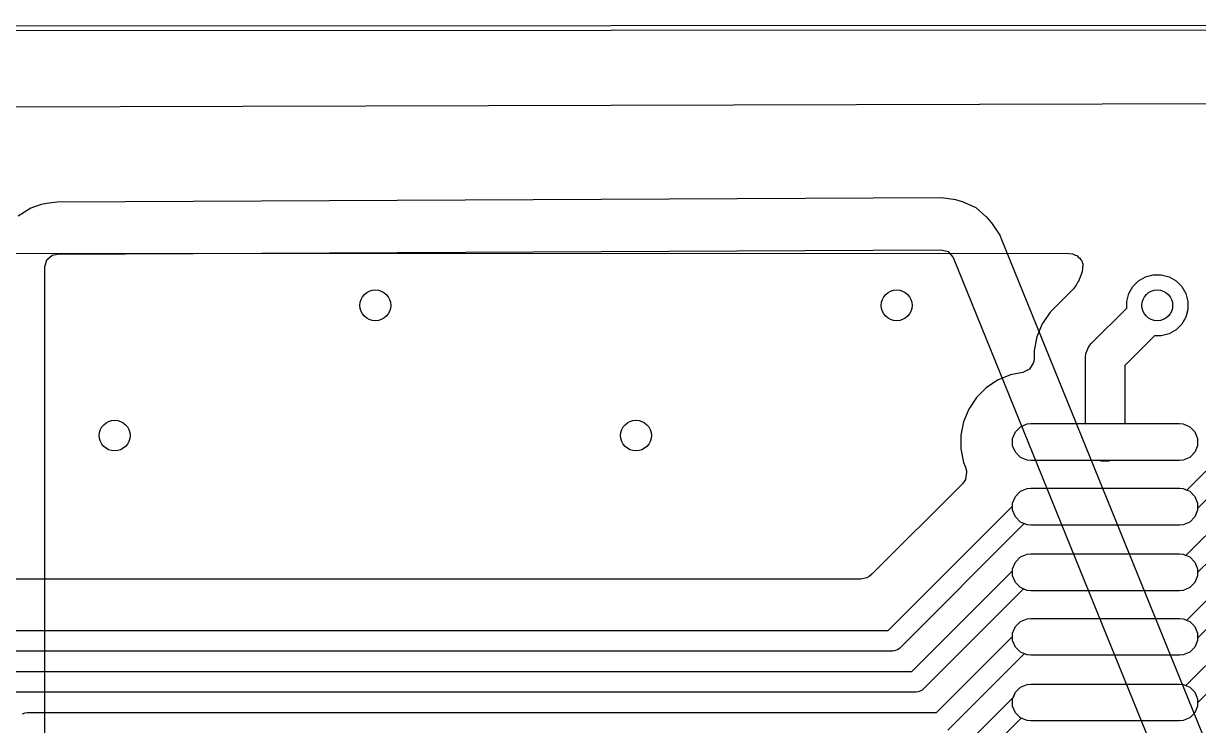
# Model space of a CAD drawing. Header units: millimetres. Extents: x 87.1 to 142.6, y -85.7 to -60.8.
# Drawn here: x 93.09 to 104.54, y -67.6 to -60.75 of the extents above; entities that cross this region are included whole.
import ezdxf

# ---------------------------------------------------------------- set-up
doc = ezdxf.new("R2010")
doc.units = ezdxf.units.MM
for name, color, linetype, true_color in [('B.Cu', 153, 'CONTINUOUS', 0x4d7fc4), ('Edge.Cuts', 254, 'CONTINUOUS', 0xd0d2cd), ('F.Cu', 13, 'CONTINUOUS', 0xc83434), ('F.Mask', 201, 'CONTINUOUS', 0xd864ff), ('F.Paste', 253, 'CONTINUOUS', 0xb4a09a)]:
    doc.layers.add(name, color=color, linetype=linetype, true_color=true_color)

msp = doc.modelspace()

# ---------------------------------------------------------------- linework, layer by layer
at = {"layer": 'B.Cu', "linetype": 'CONTINUOUS'}
for p, q in [((87.825483, -61.578617), (110.069002, -61.514265)), ((93.303503, -62.508176), (93.263812, -62.516913)), ((93.314706, -62.50571), (93.303503, -62.508176)), ((93.314709, -62.505709), (93.314706, -62.50571)), ((93.314713, -62.505709), (93.314709, -62.505709)), ((93.420881, -62.493895), (93.314713, -62.505709)), ((93.420889, -62.493894), (93.420881, -62.493895)), ((102.033052, -62.451275), (93.420889, -62.493894)), ((102.033059, -62.451276), (102.033052, -62.451275)), ((102.033061, -62.451276), (102.033059, -62.451276)), ((102.175575, -62.471047), (102.033061, -62.451276)), ((102.205617, -62.479706), (102.175575, -62.471047)), ((102.242709, -62.490398), (102.205617, -62.479706)), ((102.242718, -62.490402), (102.242709, -62.490398)), ((102.373881, -62.549518), (102.242718, -62.490402)), ((93.162493, -62.550775), (93.041462, -62.628557)), ((93.263812, -62.516913), (93.162493, -62.550775)), ((102.469672, -62.631695), (102.373881, -62.549518)), ((102.477231, -62.636513), (102.469672, -62.631695)), ((102.483085, -62.643202), (102.477231, -62.636513)), ((102.483086, -62.643202), (102.483085, -62.643202)), ((102.529102, -62.695779), (102.483086, -62.643202)), ((102.607488, -62.816433), (102.529102, -62.695779)), ((102.607489, -62.816435), (102.607488, -62.816433)), ((102.60749, -62.816437), (102.607489, -62.816435)), ((102.608682, -62.819097), (102.60749, -62.816437)), ((102.612441, -62.827484), (102.608682, -62.819097)), ((102.614811, -62.832946), (102.612441, -62.827484)), ((102.616375, -62.836674), (102.614811, -62.832946)), ((102.619506, -62.844131), (102.616375, -62.836674)), ((103.616743, -65.302775), (102.619506, -62.844131)), ((93.423384, -62.999389), (102.035563, -62.95677)), ((102.035563, -62.95677), (102.102698, -62.976122)), ((93.3, -63.123387), (93.319685, -63.056348)), ((93.319685, -63.056348), (93.372489, -63.010593)), ((93.372489, -63.010593), (93.423384, -62.999389)), ((102.102698, -62.976122), (102.148714, -63.028699)), ((102.148714, -63.028699), (102.151084, -63.034161)), ((102.151084, -63.034161), (103.522576, -66.415515)), ((93.3, -68.476), (93.3, -63.123387)), ((105.036701, -68.803621), (103.616743, -65.302775)), ((103.522576, -66.415515), (104.726724, -69.384287))]:
    msp.add_line(p, q, dxfattribs=at)
at = {"layer": 'B.Cu'}
for centre in [(96.52, -63.5), (101.6, -63.5), (104.14, -63.5), (93.98, -64.77), (99.06, -64.77)]:
    msp.add_circle(centre, 0.15, dxfattribs=at)
at = {"layer": 'Edge.Cuts', "linetype": 'CONTINUOUS'}
for p, q in [((88.172342, -60.774331), (141.57597, -60.750447)), ((141.575993, -60.800447), (88.172364, -60.824331))]:
    msp.add_line(p, q, dxfattribs=at)
at = {"layer": 'F.Cu', "linetype": 'CONTINUOUS'}
for p, q in [((104.429595, -65.302482), (106.852789, -62.879289)), ((91.43667, -62.99094), (103.279817, -62.99387)), ((103.279817, -62.99387), (103.314741, -62.9989)), ((103.314741, -62.9989), (103.328219, -63.002861)), ((103.328219, -63.002861), (103.340773, -63.010933)), ((103.340773, -63.010933), (103.355278, -63.014456)), ((103.355278, -63.014456), (103.369566, -63.029447)), ((103.369566, -63.029447), (103.386986, -63.040649)), ((103.386986, -63.040649), (103.393988, -63.055072)), ((103.393988, -63.055072), (103.403482, -63.065034)), ((103.403482, -63.065034), (103.415018, -63.09839)), ((106.964922, -63.05), (104.533541, -65.481381)), ((103.408677, -63.173757), (103.367934, -63.272126)), ((103.409222, -63.17242), (103.408677, -63.173757)), ((103.41588, -63.102868), (103.409222, -63.17242)), ((103.415018, -63.09839), (103.41588, -63.102868)), ((104.025195, -63.222836), (104.100842, -63.202567)), ((104.100842, -63.202567), (104.179158, -63.202567)), ((104.179158, -63.202567), (104.254805, -63.222836)), ((103.347455, -63.307342), (103.325296, -63.33748)), ((103.349818, -63.30283), (103.347455, -63.307342)), ((103.349825, -63.30282), (103.349818, -63.30283)), ((103.350727, -63.301674), (103.349825, -63.30282)), ((103.351396, -63.300393), (103.350727, -63.301674)), ((103.352926, -63.298031), (103.351396, -63.300393)), ((103.366487, -63.271526), (103.352705, -63.297888)), ((103.352705, -63.297888), (103.352926, -63.298031)), ((103.367934, -63.272126), (103.366487, -63.271526)), ((103.862836, -63.385195), (103.901994, -63.317372)), ((103.901994, -63.317372), (103.957372, -63.261994)), ((103.957372, -63.261994), (104.025195, -63.222836)), ((104.254805, -63.222836), (104.322628, -63.261994)), ((104.322628, -63.261994), (104.378006, -63.317372)), ((104.378006, -63.317372), (104.417164, -63.385195)), ((103.325296, -63.33748), (103.095267, -63.567509)), ((103.842567, -63.460842), (103.862836, -63.385195)), ((104.417164, -63.385195), (104.437433, -63.460842)), ((103.497296, -63.873296), (103.842567, -63.528025)), ((103.842567, -63.528025), (103.842567, -63.460842)), ((104.437433, -63.539158), (104.417164, -63.614805)), ((104.41957, -65.93833), (106.878612, -63.47929)), ((104.437433, -63.460842), (104.437433, -63.539158)), ((103.035801, -63.656508), (103.028181, -63.667912)), ((103.095261, -63.567518), (103.035801, -63.656508)), ((103.095262, -63.567515), (103.095261, -63.567518)), ((103.095267, -63.567509), (103.095262, -63.567515)), ((104.417164, -63.614805), (104.378006, -63.682628)), ((106.990744, -63.65), (104.533541, -66.107203)), ((103.019635, -63.680705), (102.967557, -63.806435)), ((103.019642, -63.68069), (103.019635, -63.680705)), ((103.019644, -63.680687), (103.019642, -63.68069)), ((103.019657, -63.680666), (103.019644, -63.680687)), ((103.028176, -63.667919), (103.019657, -63.680666)), ((103.028181, -63.667912), (103.028176, -63.667919)), ((104.322628, -63.738006), (104.254805, -63.777164)), ((104.378006, -63.682628), (104.322628, -63.738006)), ((102.967551, -63.806452), (102.941, -63.939936)), ((102.967557, -63.806435), (102.967551, -63.806452)), ((103.473605, -63.902164), (103.497296, -63.873296)), ((104.111974, -63.797433), (103.8225, -64.086907)), ((104.179158, -63.797433), (104.111974, -63.797433)), ((104.254805, -63.777164), (104.179158, -63.797433)), ((104.426641, -66.571259), (107.115113, -63.882789)), ((102.941, -63.939936), (102.941, -64.013311)), ((103.4415, -64.008), (103.44516, -63.970835)), ((103.44516, -63.970835), (103.473605, -63.902164)), ((102.93157, -64.063253), (102.893808, -64.122013)), ((102.935975, -64.048255), (102.93157, -64.063253)), ((102.941, -64.01332), (102.935975, -64.048255)), ((102.941, -64.013311), (102.940999, -64.013317)), ((102.940999, -64.013317), (102.941, -64.01332)), ((103.4415, -64.6535), (103.4415, -64.008)), ((103.8225, -64.086907), (103.8225, -64.6535)), ((107.227244, -64.0535), (104.533541, -66.747203)), ((102.584652, -64.230453), (102.473199, -64.304924)), ((102.584668, -64.230443), (102.584652, -64.230453)), ((102.584673, -64.230441), (102.584668, -64.230443)), ((102.708504, -64.17915), (102.584673, -64.230441)), ((102.708513, -64.179147), (102.708504, -64.17915)), ((102.708518, -64.179146), (102.708513, -64.179147)), ((102.831235, -64.154737), (102.708518, -64.179146)), ((102.888257, -64.126824), (102.831235, -64.154737)), ((102.893808, -64.122013), (102.888257, -64.126824)), ((102.473199, -64.304924), (102.378424, -64.399699)), ((104.41957, -67.20833), (107.345112, -64.282789)), ((102.378424, -64.399699), (102.303953, -64.511152)), ((107.457245, -64.4535), (104.533541, -67.377204)), ((102.303941, -64.511173), (102.25265, -64.635004)), ((102.303943, -64.511168), (102.303941, -64.511173)), ((102.303953, -64.511152), (102.303943, -64.511168)), ((102.252648, -64.635011), (102.2265, -64.766473)), ((102.25265, -64.635004), (102.252648, -64.635011)), ((102.757335, -64.733497), (102.806997, -64.683835)), ((102.806997, -64.683835), (102.871884, -64.656959)), ((102.871884, -64.656959), (102.907, -64.6535)), ((102.907, -64.6535), (103.4415, -64.6535)), ((103.8225, -64.6535), (104.357, -64.6535)), ((104.357, -64.6535), (104.392116, -64.656959)), ((104.392116, -64.656959), (104.457003, -64.683835)), ((104.457003, -64.683835), (104.506665, -64.733497)), ((102.2265, -64.766473), (102.2265, -64.900531)), ((102.730459, -64.798384), (102.757335, -64.733497)), ((102.730459, -64.868616), (102.730459, -64.798384)), ((104.506665, -64.733497), (104.533541, -64.798384)), ((104.533541, -64.798384), (104.533541, -64.868616)), ((102.2265, -64.900531), (102.252647, -65.031985)), ((102.757335, -64.933503), (102.730459, -64.868616)), ((104.533541, -64.868616), (104.506665, -64.933503)), ((102.252647, -65.031985), (102.252649, -65.03199)), ((102.252649, -65.03199), (102.252654, -65.032007)), ((102.252654, -65.032007), (102.252655, -65.032009)), ((102.252655, -65.032009), (102.27205, -65.078835)), ((102.806997, -64.983165), (102.757335, -64.933503)), ((102.871884, -65.010041), (102.806997, -64.983165)), ((102.907, -65.0135), (102.871884, -65.010041)), ((103.578322, -65.0135), (102.907, -65.0135)), ((103.594835, -65.02034), (103.578322, -65.0135)), ((103.669165, -65.02034), (103.594835, -65.02034)), ((103.685678, -65.0135), (103.669165, -65.02034)), ((104.357, -65.0135), (103.685678, -65.0135)), ((104.392116, -65.010041), (104.357, -65.0135)), ((104.457003, -64.983165), (104.392116, -65.010041)), ((104.506665, -64.933503), (104.457003, -64.983165)), ((102.282452, -65.128574), (102.270048, -65.197334)), ((102.27205, -65.078835), (102.272052, -65.078837)), ((102.272052, -65.078837), (102.280781, -65.113035)), ((102.280781, -65.113035), (102.282452, -65.128574)), ((102.240748, -65.241691), (101.359545, -66.122896)), ((102.26395, -65.209515), (102.240748, -65.241691)), ((102.270046, -65.197337), (102.26395, -65.209515)), ((102.270048, -65.197334), (102.270046, -65.197337)), ((102.730459, -65.428384), (102.757335, -65.363497)), ((102.757335, -65.363497), (102.806997, -65.313835)), ((102.806997, -65.313835), (102.871884, -65.286959)), ((102.871884, -65.286959), (102.907, -65.2835)), ((102.907, -65.2835), (104.357, -65.2835)), ((104.357, -65.2835), (104.392116, -65.286959)), ((104.392116, -65.286959), (104.429595, -65.302482)), ((101.517932, -66.672323), (102.730459, -65.459796)), ((102.730459, -65.459796), (102.730459, -65.428384)), ((104.533541, -65.481381), (104.533541, -65.498616)), ((104.506665, -65.563503), (104.457003, -65.613165)), ((104.533541, -65.498616), (104.506665, -65.563503)), ((102.844429, -65.628669), (101.630065, -66.843034)), ((102.871884, -65.640041), (102.844429, -65.628669)), ((102.907, -65.6435), (102.871884, -65.640041)), ((104.357, -65.6435), (102.907, -65.6435)), ((104.392116, -65.640041), (104.357, -65.6435)), ((104.457003, -65.613165), (104.392116, -65.640041)), ((102.806997, -65.953835), (102.871884, -65.926959)), ((102.871884, -65.926959), (102.907, -65.9235)), ((102.907, -65.9235), (104.357, -65.9235)), ((104.357, -65.9235), (104.392116, -65.926959)), ((104.392116, -65.926959), (104.41957, -65.93833)), ((102.730459, -66.068384), (102.757335, -66.003497)), ((102.757335, -66.003497), (102.806997, -65.953835)), ((101.248776, -66.171823), (92.71725, -66.171823)), ((101.308206, -66.156653), (101.248776, -66.171823)), ((101.331294, -66.144045), (101.308206, -66.156653)), ((101.359545, -66.122896), (101.331294, -66.144045)), ((101.747932, -67.072323), (102.730459, -66.089796)), ((102.730459, -66.089796), (102.730459, -66.068384)), ((104.533541, -66.138616), (104.506665, -66.203503)), ((104.533541, -66.107203), (104.533541, -66.138616)), ((102.837358, -66.26574), (101.860065, -67.243034)), ((102.871884, -66.280041), (102.837358, -66.26574)), ((102.907, -66.2835), (102.871884, -66.280041)), ((104.357, -66.2835), (102.907, -66.2835)), ((104.392116, -66.280041), (104.357, -66.2835)), ((104.457003, -66.253165), (104.392116, -66.280041)), ((104.506665, -66.203503), (104.457003, -66.253165)), ((102.730459, -66.698384), (102.757335, -66.633497)), ((102.757335, -66.633497), (102.806997, -66.583835)), ((102.806997, -66.583835), (102.871884, -66.556959)), ((102.871884, -66.556959), (102.907, -66.5535)), ((102.907, -66.5535), (104.357, -66.5535)), ((104.357, -66.5535), (104.392116, -66.556959)), ((104.392116, -66.556959), (104.426641, -66.571259)), ((92.796307, -66.672323), (101.517932, -66.672323)), ((101.987932, -67.472323), (102.730459, -66.729796)), ((102.730459, -66.729796), (102.730459, -66.698384)), ((104.533541, -66.747203), (104.533541, -66.768616)), ((101.614911, -66.85547), (101.578863, -66.870402)), ((101.630065, -66.843034), (101.614911, -66.85547)), ((104.506665, -66.833503), (104.457003, -66.883165)), ((104.533541, -66.768616), (104.506665, -66.833503)), ((101.559354, -66.872323), (92.837728, -66.872323)), ((101.578863, -66.870402), (101.559354, -66.872323)), ((102.844429, -66.898669), (102.100065, -67.643034)), ((102.871884, -66.910041), (102.844429, -66.898669)), ((102.907, -66.9135), (102.871884, -66.910041)), ((104.357, -66.9135), (102.907, -66.9135)), ((104.392116, -66.910041), (104.357, -66.9135)), ((104.457003, -66.883165), (104.392116, -66.910041)), ((92.961992, -67.072323), (101.747932, -67.072323)), ((102.806997, -67.223835), (102.871884, -67.196959)), ((102.871884, -67.196959), (102.907, -67.1935)), ((102.907, -67.1935), (104.357, -67.1935)), ((104.357, -67.1935), (104.392116, -67.196959)), ((104.392116, -67.196959), (104.41957, -67.20833)), ((101.789354, -67.272323), (93.003413, -67.272323)), ((101.808863, -67.270402), (101.789354, -67.272323)), ((101.844911, -67.25547), (101.808863, -67.270402)), ((101.860065, -67.243034), (101.844911, -67.25547)), ((102.158578, -67.9), (102.737716, -67.320861)), ((102.737716, -67.320861), (102.757335, -67.273497)), ((102.757335, -67.273497), (102.806997, -67.223835)), ((104.533541, -67.408616), (104.506665, -67.473503)), ((104.533541, -67.377204), (104.533541, -67.408616)), ((93.082677, -67.484802), (93.108168, -67.474244)), ((93.108168, -67.474244), (93.127677, -67.472323)), ((93.127677, -67.472323), (101.987932, -67.472323)), ((102.814959, -67.526462), (102.270711, -68.070711)), ((102.871884, -67.550041), (102.814959, -67.526462)), ((102.907, -67.5535), (102.871884, -67.550041)), ((104.357, -67.5535), (102.907, -67.5535)), ((104.392116, -67.550041), (104.357, -67.5535)), ((104.457003, -67.523165), (104.392116, -67.550041)), ((104.506665, -67.473503), (104.457003, -67.523165))]:
    msp.add_line(p, q, dxfattribs=at)
at = {"layer": 'F.Cu'}
for centre in [(96.52, -63.5), (101.6, -63.5), (104.14, -63.5), (93.98, -64.77), (99.06, -64.77)]:
    msp.add_circle(centre, 0.15, dxfattribs=at)
at = {"layer": 'F.Mask', "linetype": 'CONTINUOUS'}
for p, q in [((102.757335, -64.733497), (102.806997, -64.683835)), ((102.806997, -64.683835), (102.871884, -64.656959)), ((102.871884, -64.656959), (102.907, -64.6535)), ((102.907, -64.6535), (104.357, -64.6535)), ((104.357, -64.6535), (104.392116, -64.656959)), ((104.392116, -64.656959), (104.457003, -64.683835)), ((104.457003, -64.683835), (104.506665, -64.733497)), ((102.730459, -64.798384), (102.757335, -64.733497)), ((102.730459, -64.868616), (102.730459, -64.798384)), ((104.506665, -64.733497), (104.533541, -64.798384)), ((104.533541, -64.798384), (104.533541, -64.868616)), ((102.757335, -64.933503), (102.730459, -64.868616)), ((104.533541, -64.868616), (104.506665, -64.933503)), ((102.806997, -64.983165), (102.757335, -64.933503)), ((102.871884, -65.010041), (102.806997, -64.983165)), ((102.907, -65.0135), (102.871884, -65.010041)), ((104.357, -65.0135), (102.907, -65.0135)), ((104.392116, -65.010041), (104.357, -65.0135)), ((104.457003, -64.983165), (104.392116, -65.010041)), ((104.506665, -64.933503), (104.457003, -64.983165)), ((102.730459, -65.428384), (102.757335, -65.363497)), ((102.757335, -65.363497), (102.806997, -65.313835)), ((102.806997, -65.313835), (102.871884, -65.286959)), ((102.871884, -65.286959), (102.907, -65.2835)), ((102.907, -65.2835), (104.357, -65.2835)), ((104.357, -65.2835), (104.392116, -65.286959)), ((104.392116, -65.286959), (104.457003, -65.313835)), ((104.457003, -65.313835), (104.506665, -65.363497)), ((104.506665, -65.363497), (104.533541, -65.428384)), ((102.730459, -65.498616), (102.730459, -65.428384)), ((104.533541, -65.428384), (104.533541, -65.498616)), ((102.757335, -65.563503), (102.730459, -65.498616)), ((102.806997, -65.613165), (102.757335, -65.563503)), ((104.506665, -65.563503), (104.457003, -65.613165)), ((104.533541, -65.498616), (104.506665, -65.563503)), ((102.871884, -65.640041), (102.806997, -65.613165)), ((102.907, -65.6435), (102.871884, -65.640041)), ((104.357, -65.6435), (102.907, -65.6435)), ((104.392116, -65.640041), (104.357, -65.6435)), ((104.457003, -65.613165), (104.392116, -65.640041)), ((102.806997, -65.953835), (102.871884, -65.926959)), ((102.871884, -65.926959), (102.907, -65.9235)), ((102.907, -65.9235), (104.357, -65.9235)), ((104.357, -65.9235), (104.392116, -65.926959)), ((104.392116, -65.926959), (104.457003, -65.953835)), ((102.730459, -66.068384), (102.757335, -66.003497)), ((102.757335, -66.003497), (102.806997, -65.953835)), ((104.457003, -65.953835), (104.506665, -66.003497)), ((104.506665, -66.003497), (104.533541, -66.068384)), ((102.730459, -66.138616), (102.730459, -66.068384)), ((102.757335, -66.203503), (102.730459, -66.138616)), ((104.533541, -66.138616), (104.506665, -66.203503)), ((104.533541, -66.068384), (104.533541, -66.138616)), ((102.806997, -66.253165), (102.757335, -66.203503)), ((102.871884, -66.280041), (102.806997, -66.253165)), ((102.907, -66.2835), (102.871884, -66.280041)), ((104.357, -66.2835), (102.907, -66.2835)), ((104.392116, -66.280041), (104.357, -66.2835)), ((104.457003, -66.253165), (104.392116, -66.280041)), ((104.506665, -66.203503), (104.457003, -66.253165)), ((102.730459, -66.698384), (102.757335, -66.633497)), ((102.757335, -66.633497), (102.806997, -66.583835)), ((102.806997, -66.583835), (102.871884, -66.556959)), ((102.871884, -66.556959), (102.907, -66.5535)), ((102.907, -66.5535), (104.357, -66.5535)), ((104.357, -66.5535), (104.392116, -66.556959)), ((104.392116, -66.556959), (104.457003, -66.583835)), ((104.457003, -66.583835), (104.506665, -66.633497)), ((104.506665, -66.633497), (104.533541, -66.698384)), ((102.730459, -66.768616), (102.730459, -66.698384)), ((104.533541, -66.698384), (104.533541, -66.768616)), ((102.757335, -66.833503), (102.730459, -66.768616)), ((102.806997, -66.883165), (102.757335, -66.833503)), ((104.506665, -66.833503), (104.457003, -66.883165)), ((104.533541, -66.768616), (104.506665, -66.833503)), ((102.871884, -66.910041), (102.806997, -66.883165)), ((102.907, -66.9135), (102.871884, -66.910041)), ((104.357, -66.9135), (102.907, -66.9135)), ((104.392116, -66.910041), (104.357, -66.9135)), ((104.457003, -66.883165), (104.392116, -66.910041)), ((102.806997, -67.223835), (102.871884, -67.196959)), ((102.871884, -67.196959), (102.907, -67.1935)), ((102.907, -67.1935), (104.357, -67.1935)), ((104.357, -67.1935), (104.392116, -67.196959)), ((104.392116, -67.196959), (104.457003, -67.223835)), ((102.730459, -67.338384), (102.757335, -67.273497)), ((102.757335, -67.273497), (102.806997, -67.223835)), ((104.457003, -67.223835), (104.506665, -67.273497)), ((104.506665, -67.273497), (104.533541, -67.338384)), ((102.730459, -67.408616), (102.730459, -67.338384)), ((102.757335, -67.473503), (102.730459, -67.408616)), ((104.533541, -67.408616), (104.506665, -67.473503)), ((104.533541, -67.338384), (104.533541, -67.408616)), ((102.806997, -67.523165), (102.757335, -67.473503)), ((102.871884, -67.550041), (102.806997, -67.523165)), ((102.907, -67.5535), (102.871884, -67.550041)), ((104.357, -67.5535), (102.907, -67.5535)), ((104.392116, -67.550041), (104.357, -67.5535)), ((104.457003, -67.523165), (104.392116, -67.550041)), ((104.506665, -67.473503), (104.457003, -67.523165))]:
    msp.add_line(p, q, dxfattribs=at)
at = {"layer": 'F.Paste', "linetype": 'CONTINUOUS'}
for p, q in [((102.757335, -64.733497), (102.806997, -64.683835)), ((102.806997, -64.683835), (102.871884, -64.656959)), ((102.871884, -64.656959), (102.907, -64.6535)), ((102.907, -64.6535), (104.357, -64.6535)), ((104.357, -64.6535), (104.392116, -64.656959)), ((104.392116, -64.656959), (104.457003, -64.683835)), ((104.457003, -64.683835), (104.506665, -64.733497)), ((102.730459, -64.798384), (102.757335, -64.733497)), ((102.730459, -64.868616), (102.730459, -64.798384)), ((104.506665, -64.733497), (104.533541, -64.798384)), ((104.533541, -64.798384), (104.533541, -64.868616)), ((102.757335, -64.933503), (102.730459, -64.868616)), ((104.533541, -64.868616), (104.506665, -64.933503)), ((102.806997, -64.983165), (102.757335, -64.933503)), ((102.871884, -65.010041), (102.806997, -64.983165)), ((102.907, -65.0135), (102.871884, -65.010041)), ((104.357, -65.0135), (102.907, -65.0135)), ((104.392116, -65.010041), (104.357, -65.0135)), ((104.457003, -64.983165), (104.392116, -65.010041)), ((104.506665, -64.933503), (104.457003, -64.983165)), ((102.730459, -65.428384), (102.757335, -65.363497)), ((102.757335, -65.363497), (102.806997, -65.313835)), ((102.806997, -65.313835), (102.871884, -65.286959)), ((102.871884, -65.286959), (102.907, -65.2835)), ((102.907, -65.2835), (104.357, -65.2835)), ((104.357, -65.2835), (104.392116, -65.286959)), ((104.392116, -65.286959), (104.457003, -65.313835)), ((104.457003, -65.313835), (104.506665, -65.363497)), ((104.506665, -65.363497), (104.533541, -65.428384)), ((102.730459, -65.498616), (102.730459, -65.428384)), ((104.533541, -65.428384), (104.533541, -65.498616)), ((102.757335, -65.563503), (102.730459, -65.498616)), ((102.806997, -65.613165), (102.757335, -65.563503)), ((104.506665, -65.563503), (104.457003, -65.613165)), ((104.533541, -65.498616), (104.506665, -65.563503)), ((102.871884, -65.640041), (102.806997, -65.613165)), ((102.907, -65.6435), (102.871884, -65.640041)), ((104.357, -65.6435), (102.907, -65.6435)), ((104.392116, -65.640041), (104.357, -65.6435)), ((104.457003, -65.613165), (104.392116, -65.640041)), ((102.806997, -65.953835), (102.871884, -65.926959)), ((102.871884, -65.926959), (102.907, -65.9235)), ((102.907, -65.9235), (104.357, -65.9235)), ((104.357, -65.9235), (104.392116, -65.926959)), ((104.392116, -65.926959), (104.457003, -65.953835)), ((102.730459, -66.068384), (102.757335, -66.003497)), ((102.757335, -66.003497), (102.806997, -65.953835)), ((104.457003, -65.953835), (104.506665, -66.003497)), ((104.506665, -66.003497), (104.533541, -66.068384)), ((102.730459, -66.138616), (102.730459, -66.068384)), ((102.757335, -66.203503), (102.730459, -66.138616)), ((104.533541, -66.138616), (104.506665, -66.203503)), ((104.533541, -66.068384), (104.533541, -66.138616)), ((102.806997, -66.253165), (102.757335, -66.203503)), ((102.871884, -66.280041), (102.806997, -66.253165)), ((102.907, -66.2835), (102.871884, -66.280041)), ((104.357, -66.2835), (102.907, -66.2835)), ((104.392116, -66.280041), (104.357, -66.2835)), ((104.457003, -66.253165), (104.392116, -66.280041)), ((104.506665, -66.203503), (104.457003, -66.253165)), ((102.730459, -66.698384), (102.757335, -66.633497)), ((102.757335, -66.633497), (102.806997, -66.583835)), ((102.806997, -66.583835), (102.871884, -66.556959)), ((102.871884, -66.556959), (102.907, -66.5535)), ((102.907, -66.5535), (104.357, -66.5535)), ((104.357, -66.5535), (104.392116, -66.556959)), ((104.392116, -66.556959), (104.457003, -66.583835)), ((104.457003, -66.583835), (104.506665, -66.633497)), ((104.506665, -66.633497), (104.533541, -66.698384)), ((102.730459, -66.768616), (102.730459, -66.698384)), ((104.533541, -66.698384), (104.533541, -66.768616)), ((102.757335, -66.833503), (102.730459, -66.768616)), ((102.806997, -66.883165), (102.757335, -66.833503)), ((104.506665, -66.833503), (104.457003, -66.883165)), ((104.533541, -66.768616), (104.506665, -66.833503)), ((102.871884, -66.910041), (102.806997, -66.883165)), ((102.907, -66.9135), (102.871884, -66.910041)), ((104.357, -66.9135), (102.907, -66.9135)), ((104.392116, -66.910041), (104.357, -66.9135)), ((104.457003, -66.883165), (104.392116, -66.910041)), ((102.806997, -67.223835), (102.871884, -67.196959)), ((102.871884, -67.196959), (102.907, -67.1935)), ((102.907, -67.1935), (104.357, -67.1935)), ((104.357, -67.1935), (104.392116, -67.196959)), ((104.392116, -67.196959), (104.457003, -67.223835)), ((102.730459, -67.338384), (102.757335, -67.273497)), ((102.757335, -67.273497), (102.806997, -67.223835)), ((104.457003, -67.223835), (104.506665, -67.273497)), ((104.506665, -67.273497), (104.533541, -67.338384)), ((102.730459, -67.408616), (102.730459, -67.338384)), ((102.757335, -67.473503), (102.730459, -67.408616)), ((104.533541, -67.408616), (104.506665, -67.473503)), ((104.533541, -67.338384), (104.533541, -67.408616)), ((102.806997, -67.523165), (102.757335, -67.473503)), ((102.871884, -67.550041), (102.806997, -67.523165)), ((102.907, -67.5535), (102.871884, -67.550041)), ((104.357, -67.5535), (102.907, -67.5535)), ((104.392116, -67.550041), (104.357, -67.5535)), ((104.457003, -67.523165), (104.392116, -67.550041)), ((104.506665, -67.473503), (104.457003, -67.523165))]:
    msp.add_line(p, q, dxfattribs=at)

doc.saveas('drawing.dxf')
